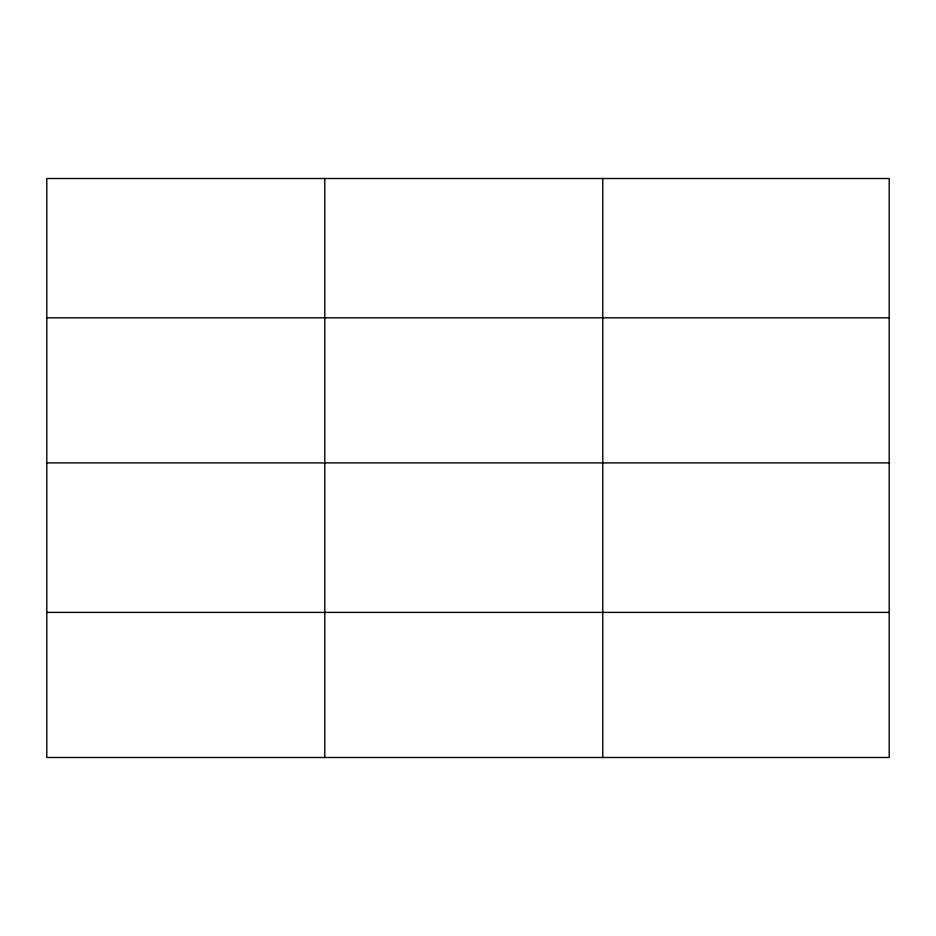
<?xml version="1.0" encoding="UTF-8"?>
<svg xmlns="http://www.w3.org/2000/svg" width="936" height="936" viewBox="0 0 936 936"><rect width="100%" height="100%" fill="white"/><g stroke="black" fill="none" stroke-linecap="round" stroke-linejoin="round"><path stroke-width="1.4" d="M889.2 462.91L889.2 178.507L46.8 178.507L46.8 757.493L889.2 757.493L889.2 462.91L46.8 462.91M46.8 317.819L889.2 317.819M46.8 612.401L889.2 612.401M602.784 178.507L602.784 757.493M324.792 178.507L324.792 757.493"/></g></svg>
